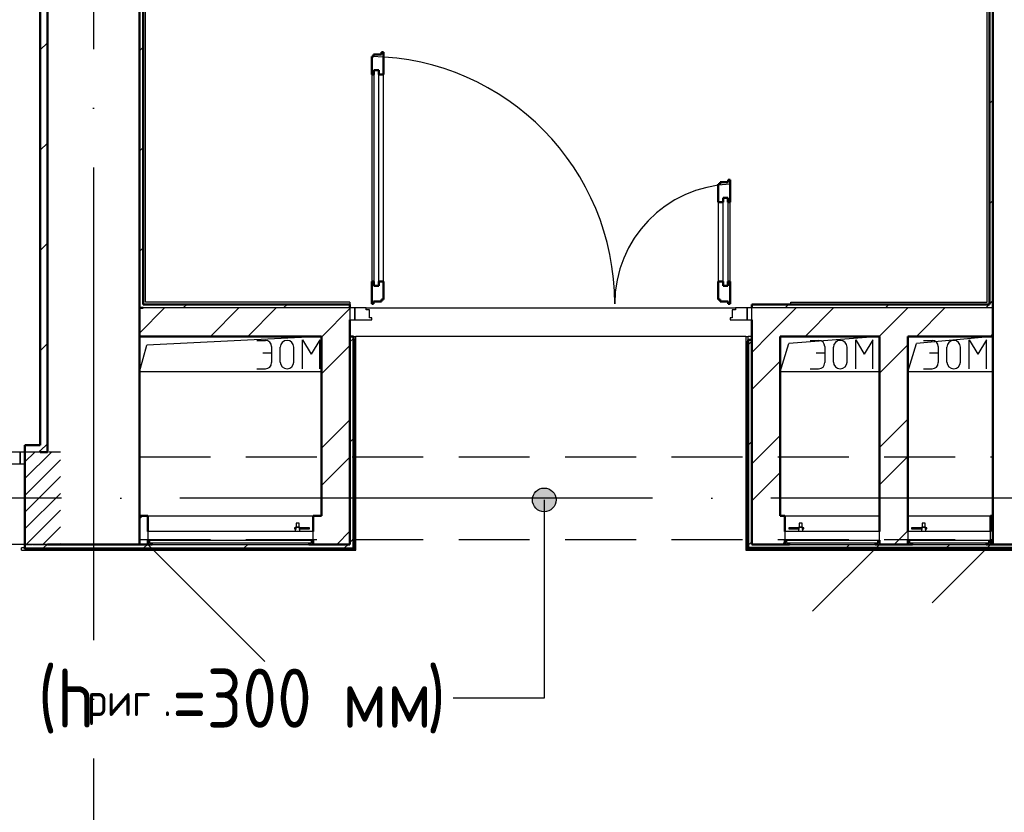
# Model space of a CAD drawing. Header units: millimetres. Extents: x -88595 to 880822, y -1054509 to -148035.
# Drawn here: x 166151 to 170316, y -275580 to -272227 of the extents above; entities that cross this region are included whole.
import ezdxf

# ---------------------------------------------------------------- set-up
doc = ezdxf.new("R2010")
doc.units = ezdxf.units.MM
for name, pattern in [('ADSK_Линия сетки', [25, 20, -2.5, 0, -2.5]), ('ADSK_Сверху', [4.5, 3, -1.5]), ('ADSK_Штриховая_ш2 п1_5', [4.5, 3, -1.5])]:
    doc.linetypes.add(name, pattern=pattern)
for name, color, linetype, lineweight in [('Аннотация', 7, 'Continuous', 20), ('Двери', 7, 'Continuous', 9), ('Лестницы', 7, 'Continuous', 9), ('Линии', 7, 'Continuous', 9), ('Оборудование', 7, 'Continuous', 18), ('Ограждение', 7, 'Continuous', 9), ('Оси', 7, 'Continuous', 9), ('Перекрытие', 7, 'Continuous', 18), ('Стены внутренние', 7, 'Continuous', 18), ('Стены наружные', 7, 'Continuous', 18), ('Стены штриховка', 7, 'Continuous', 9)]:
    doc.layers.add(name, color=color, linetype=linetype, lineweight=lineweight)
doc.layers.add('Двери открывание', color=7, linetype='Continuous', lineweight=9, true_color=0xc0c0c0)
doc.styles.add('GOST Common_3', font='GOST_Common.ttf', dxfattribs={"width": 0.9, "height": 2.5})
doc.styles.add('GOST Common_5', font='GOST_Common.ttf', dxfattribs={"width": 0.9, "height": 5})
pattern_1 = [(0, (215928.7, 665702.34), (0, 600), []), (90, (215928.7, 665702.34), (-600, 4e-14), [])]

# ---------------------------------------------------------------- blocks, each defined once
blk = doc.blocks.new('1 этаж')
at = {"layer": 'Аннотация', "lineweight": 9}
h = blk.add_hatch(color=256, dxfattribs=at)
edge = h.paths.add_edge_path()
edge.add_arc((204499.5, 654055.8), 50, 0, 360)
at = {"layer": 'Двери', "lineweight": 18, "true_color": 0xff0000}
h = blk.add_hatch(dxfattribs=at)
h.set_pattern_fill('FP_2', color=1, style=0, pattern_type=2)
h.set_pattern_definition([(45, (201612.71, 654062.605), (-35.3553, 35.3553), [])])
h.paths.add_polyline_path([(202452.7, 653867.6), (202452.7, 654257.6), (202302.7, 654257.6), (202302.7, 653867.6)])
h.paths.add_polyline_path([(201172.7, 653867.6), (201172.7, 654257.6), (201022.7, 654257.6), (201022.7, 653867.6)])
at = {"layer": 'Ограждение'}
h = blk.add_hatch(dxfattribs=at)
h.set_pattern_fill('FP_25', color=256, style=0, pattern_type=2)
h.set_pattern_definition(pattern_1)
h.paths.add_polyline_path([(203702.7, 653842.6), (203702.7, 654747.6), (203692.7, 654747.6), (203692.7, 654732.6), (203697.7, 654732.6), (203697.7, 653847.6)])
h = blk.add_hatch(dxfattribs=at)
h.set_pattern_fill('FP_25', color=256, style=0, pattern_type=2)
h.set_pattern_definition(pattern_1)
h.paths.add_polyline_path([(205352.7, 653842.6), (205357.7, 653847.6), (205357.7, 654727.6), (205362.7, 654727.6), (205362.5, 654747.6), (205352.7, 654747.6), (205352.7, 653847.6)])
h = blk.add_hatch(dxfattribs=at)
h.set_pattern_fill('FP_26', color=256, style=0, pattern_type=2)
h.set_pattern_definition(pattern_1)
h.paths.add_polyline_path([(203525.7, 653842.6), (203702.7, 653842.6), (203697.7, 653847.6), (202302.7, 653847.6), (202302.7, 653852.6), (202287.7, 653852.6), (202287.7, 653842.6), (203166.9, 653842.6)])
h = blk.add_hatch(dxfattribs=at)
h.set_pattern_fill('FP_26', color=256, style=0, pattern_type=2)
h.set_pattern_definition(pattern_1)
h.paths.add_polyline_path([(207315.2, 653842.6), (207330.2, 653842.6), (207330.2, 653852.6), (207315.2, 653852.6), (207315.2, 653847.6), (205357.7, 653847.6), (205352.7, 653842.6), (207113.4, 653842.6)])
at = {"lineweight": 18}
for p, q in [((203557.7, 654747.6), (202818.2, 654710.9)), ((203283.7, 654730.3), (203320.2, 654730.3)), ((203476.8, 654732.9), (203513.3, 654672.9)), ((203476.8, 654610.3), (203476.8, 654732.9)), ((203549.8, 654732.9), (203513.3, 654672.9)), ((203549.8, 654610.3), (203549.8, 654732.9)), ((205497.7, 654597.6), (205533.7, 654717.7)), ((205917.7, 654747.6), (205533.7, 654717.7)), ((205623.7, 654730.3), (205660.2, 654730.3)), ((205816.8, 654732.9), (205853.3, 654672.9)), ((205816.8, 654610.3), (205816.8, 654732.9)), ((205889.8, 654732.9), (205853.3, 654672.9)), ((205889.8, 654610.3), (205889.8, 654732.9)), ((206037.7, 654597.6), (206073.7, 654717.7)), ((206397.7, 654747.6), (206073.7, 654717.7)), ((206103.7, 654730.3), (206140.2, 654730.3)), ((206296.8, 654732.9), (206333.3, 654672.9)), ((206296.8, 654610.3), (206296.8, 654732.9)), ((206369.8, 654732.9), (206333.3, 654672.9)), ((206369.8, 654610.3), (206369.8, 654732.9)), ((202787.7, 654597.6), (202818.2, 654710.9)), ((203309.8, 654678.1), (203346.3, 654678.1)), ((203346.3, 654704.2), (203346.3, 654636.4)), ((203382.8, 654639), (203382.8, 654701.6)), ((203440.2, 654639), (203440.2, 654701.6)), ((205649.8, 654678.1), (205686.3, 654678.1)), ((205686.3, 654704.2), (205686.3, 654636.4)), ((205722.8, 654639), (205722.8, 654701.6)), ((205780.2, 654639), (205780.2, 654701.6)), ((206129.8, 654678.1), (206166.3, 654678.1)), ((206166.3, 654704.2), (206166.3, 654636.4)), ((206202.8, 654639), (206202.8, 654701.6)), ((206260.2, 654639), (206260.2, 654701.6)), ((203557.7, 654597.6), (202787.7, 654597.6)), ((203283.7, 654610.3), (203320.2, 654610.3)), ((205917.7, 654597.6), (205497.7, 654597.6)), ((205623.7, 654610.3), (205660.2, 654610.3)), ((206397.7, 654597.6), (206037.7, 654597.6)), ((206103.7, 654610.3), (206140.2, 654610.3))]:
    blk.add_line(p, q, dxfattribs=at)
for centre, radius, start, end in [((203320.2, 654704.2), 26.1, 0, 90), ((203411.5, 654701.6), 28.7, 0, 180), ((205660.2, 654704.2), 26.1, 0, 90), ((205751.5, 654701.6), 28.7, 0, 180), ((206140.2, 654704.2), 26.1, 0, 90), ((206231.5, 654701.6), 28.7, 0, 180), ((203320.2, 654636.4), 26.1, 270, 0), ((203411.5, 654639), 28.7, 180, 0), ((205660.2, 654636.4), 26.1, 270, 0), ((205751.5, 654639), 28.7, 180, 0), ((206140.2, 654636.4), 26.1, 270, 0), ((206231.5, 654639), 28.7, 180, 0)]:
    blk.add_arc(centre, radius, start, end, dxfattribs=at)
at = {"layer": 'Аннотация', "lineweight": 9}
for p, q in [((204499.5, 654055.8), (204499.5, 653216.9)), ((204121.1, 653216.9), (204114.9, 653216.9)), ((204499.5, 653216.9), (204121.1, 653216.9))]:
    blk.add_line(p, q, dxfattribs=at)
blk.add_circle((204499.5, 654055.8), 50, dxfattribs=at)
at = {"layer": 'Двери', "lineweight": 30}
for p, q in [((203777.7, 655931.6), (203769.7, 655931.6)), ((203769.7, 655931.6), (203769.7, 655855.6)), ((203811.7, 655940.6), (203777.7, 655940.6)), ((203777.7, 655940.6), (203777.7, 655931.6)), ((203819.7, 655949.6), (203811.7, 655949.6)), ((203811.7, 655949.6), (203811.7, 655940.6)), ((203819.7, 655855.6), (203819.7, 655949.6)), ((203778.7, 655855.6), (203769.7, 655855.6)), ((203778.7, 655873.6), (203778.7, 655855.6)), ((203799.7, 655873.6), (203778.7, 655873.6)), ((203799.7, 655855.6), (203799.7, 655873.6)), ((203819.7, 655855.6), (203799.7, 655855.6)), ((205243.7, 655391.6), (205235.7, 655391.6)), ((205235.7, 655391.6), (205235.7, 655315.6)), ((205277.7, 655400.6), (205243.7, 655400.6)), ((205243.7, 655400.6), (205243.7, 655391.6)), ((205285.7, 655409.6), (205277.7, 655409.6)), ((205277.7, 655409.6), (205277.7, 655400.6)), ((205285.7, 655315.6), (205285.7, 655409.6)), ((205235.7, 655315.6), (205255.7, 655315.6)), ((205255.7, 655315.6), (205255.7, 655333.6)), ((205255.7, 655333.6), (205276.7, 655333.6)), ((205276.7, 655333.6), (205276.7, 655315.6)), ((205276.7, 655315.6), (205285.7, 655315.6)), ((203769.7, 654979.6), (203769.7, 654885.6)), ((203778.7, 654979.6), (203769.7, 654979.6)), ((203778.7, 654961.6), (203778.7, 654979.6)), ((203799.7, 654979.6), (203799.7, 654961.6)), ((203819.7, 654979.6), (203799.7, 654979.6)), ((203819.7, 654903.6), (203819.7, 654979.6)), ((205235.7, 654979.6), (205235.7, 654903.6)), ((205235.7, 654979.6), (205255.7, 654979.6)), ((205255.7, 654979.6), (205255.7, 654961.6)), ((205276.7, 654979.6), (205285.7, 654979.6)), ((205276.7, 654961.6), (205276.7, 654979.6)), ((205285.7, 654885.6), (205285.7, 654979.6)), ((203799.7, 654961.6), (203778.7, 654961.6)), ((205255.7, 654961.6), (205276.7, 654961.6)), ((203769.7, 654885.6), (203777.7, 654885.6)), ((203777.7, 654885.6), (203777.7, 654894.6)), ((203777.7, 654894.6), (203811.7, 654894.6)), ((203811.7, 654894.6), (203811.7, 654903.6)), ((203811.7, 654903.6), (203819.7, 654903.6)), ((205235.7, 654903.6), (205243.7, 654903.6)), ((205243.7, 654903.6), (205243.7, 654894.6)), ((205243.7, 654894.6), (205277.7, 654894.6)), ((205277.7, 654894.6), (205277.7, 654885.6)), ((205277.7, 654885.6), (205285.7, 654885.6))]:
    blk.add_line(p, q, dxfattribs=at)
at = {"layer": 'Двери'}
for p, q in [((203769.7, 655855.6), (203769.7, 654979.6)), ((203778.7, 655873.6), (203778.7, 654961.6)), ((203799.7, 655873.6), (203778.7, 655873.6)), ((203799.7, 654961.6), (203799.7, 655873.6)), ((203819.7, 654979.6), (203819.7, 655855.6)), ((205235.7, 655315.6), (205235.7, 654979.6)), ((205255.7, 654961.6), (205255.7, 655333.6)), ((205255.7, 655333.6), (205276.7, 655333.6)), ((205276.7, 655333.6), (205276.7, 654961.6)), ((205285.7, 654979.6), (205285.7, 655315.6)), ((203778.7, 654961.6), (203799.7, 654961.6)), ((205276.7, 654961.6), (205255.7, 654961.6)), ((203677.7, 654867.6), (203677.7, 654817.6)), ((203697.7, 654867.6), (203677.7, 654867.6)), ((203697.7, 654817.6), (203697.7, 654867.6)), ((203746.7, 654867.6), (203697.7, 654867.6)), ((203697.7, 654867.6), (203697.7, 654817.6)), ((203746.7, 654859.6), (203746.7, 654867.6)), ((203760.7, 654859.6), (203746.7, 654859.6)), ((203760.7, 654825.6), (203760.7, 654859.6)), ((205308.7, 654859.6), (205294.7, 654859.6)), ((205294.7, 654859.6), (205294.7, 654825.6)), ((205308.7, 654867.6), (205308.7, 654859.6)), ((205357.7, 654867.6), (205308.7, 654867.6)), ((205377.7, 654867.6), (205357.7, 654867.6)), ((205357.7, 654867.6), (205357.7, 654817.6)), ((205357.7, 654817.6), (205357.7, 654867.6)), ((205377.7, 654817.6), (205377.7, 654867.6)), ((203677.7, 654817.6), (203697.7, 654817.6)), ((203697.7, 654817.6), (203769.7, 654817.6)), ((203769.7, 654825.6), (203760.7, 654825.6)), ((203769.7, 654817.6), (203769.7, 654825.6)), ((205294.7, 654825.6), (205285.7, 654825.6)), ((205285.7, 654825.6), (205285.7, 654817.6)), ((205285.7, 654817.6), (205357.7, 654817.6)), ((205357.7, 654817.6), (205377.7, 654817.6)), ((202282.7, 654257.6), (202241.7, 654257.6)), ((202302.7, 654257.6), (202282.7, 654257.6)), ((202282.7, 654257.6), (202282.7, 654207.6)), ((202282.7, 654207.6), (202282.7, 654257.6)), ((202302.7, 654207.6), (202302.7, 654257.6)), ((202218.7, 654207.6), (202282.7, 654207.6)), ((202282.7, 654207.6), (202302.7, 654207.6))]:
    blk.add_line(p, q, dxfattribs=at)
at = {"layer": 'Двери', "linetype": 'ADSK_Штриховая_ш2 п1_5'}
for p, q in [((202452.7, 654257.6), (202302.7, 654257.6)), ((202302.7, 654257.6), (202302.7, 653867.6)), ((202302.7, 653867.6), (202452.7, 653867.6))]:
    blk.add_line(p, q, dxfattribs=at)
at = {"layer": 'Двери открывание'}
for centre, radius, start, end in [((203751.7, 654885.6), 1046, 0, 89.014), ((205303.7, 654885.6), 506, 92.0386, 180)]:
    blk.add_arc(centre, radius, start, end, dxfattribs=at)
at = {"layer": 'Лестницы'}
blk.add_line((203746.7, 654867.6), (205308.7, 654867.6), dxfattribs=at)
at = {"layer": 'Линии', "linetype": 'ADSK_Сверху', "ltscale": 100}
for p, q in [((202787.7, 654237.6), (206397.7, 654237.6)), ((202787.7, 653887.6), (206397.7, 653887.6))]:
    blk.add_line(p, q, dxfattribs=at)
at = {"layer": 'Оборудование'}
for p, q in [((203451.4, 653938), (203443.1, 653938)), ((203443.1, 653938), (203443.1, 653933)), ((203443.1, 653933), (203451.4, 653933)), ((203446.6, 653938.5), (203446.6, 653922.6)), ((203465.9, 653938.5), (203446.6, 653938.5)), ((203450.1, 653940.5), (203448.1, 653938.5)), ((203450.1, 653957.9), (203450.1, 653940.5)), ((203462.3, 653957.9), (203450.1, 653957.9)), ((203462.3, 653940.5), (203450.1, 653940.5)), ((203506.9, 653938), (203461, 653938)), ((203461, 653933), (203506.9, 653933)), ((203462.3, 653940.5), (203462.3, 653957.9)), ((203464.3, 653938.5), (203462.3, 653940.5)), ((203465.9, 653922.6), (203465.9, 653938.5)), ((203506.9, 653933), (203506.9, 653938)), ((205533.6, 653938), (205533.6, 653933)), ((205579.4, 653938), (205533.6, 653938)), ((205533.6, 653933), (205579.4, 653933)), ((205574.6, 653938.5), (205574.6, 653922.6)), ((205593.9, 653938.5), (205574.6, 653938.5)), ((205578.1, 653940.5), (205576.1, 653938.5)), ((205578.1, 653957.9), (205578.1, 653940.5)), ((205590.3, 653957.9), (205578.1, 653957.9)), ((205590.3, 653940.5), (205578.1, 653940.5)), ((205597.3, 653938), (205589, 653938)), ((205589, 653933), (205597.3, 653933)), ((205590.3, 653940.5), (205590.3, 653957.9)), ((205592.3, 653938.5), (205590.3, 653940.5)), ((205593.9, 653922.6), (205593.9, 653938.5)), ((205597.3, 653933), (205597.3, 653938)), ((206053.6, 653938), (206053.6, 653933)), ((206099.4, 653938), (206053.6, 653938)), ((206053.6, 653933), (206099.4, 653933)), ((206094.6, 653938.5), (206094.6, 653922.6)), ((206113.9, 653938.5), (206094.6, 653938.5)), ((206098.1, 653940.5), (206096.1, 653938.5)), ((206098.1, 653957.9), (206098.1, 653940.5)), ((206110.3, 653957.9), (206098.1, 653957.9)), ((206110.3, 653940.5), (206098.1, 653940.5)), ((206117.3, 653938), (206109, 653938)), ((206109, 653933), (206117.3, 653933)), ((206110.3, 653940.5), (206110.3, 653957.9)), ((206112.3, 653938.5), (206110.3, 653940.5)), ((206113.9, 653922.6), (206113.9, 653938.5)), ((206117.3, 653933), (206117.3, 653938)), ((202822.7, 653922.6), (202822.7, 653886.2)), ((203522.7, 653922.6), (202822.7, 653922.6)), ((202823.6, 653885.3), (203521.8, 653885.3)), ((202829.7, 653885.3), (202829.7, 653875.6)), ((203515.7, 653875.6), (203515.7, 653885.3)), ((203522.7, 653886.2), (203522.7, 653922.6)), ((205517.7, 653922.6), (205517.7, 653886.2)), ((205917.7, 653922.6), (205517.7, 653922.6)), ((205518.6, 653885.3), (205916.8, 653885.3)), ((205524.7, 653885.3), (205524.7, 653875.6)), ((205910.7, 653875.6), (205910.7, 653885.3)), ((205917.7, 653886.2), (205917.7, 653922.6)), ((206037.7, 653922.6), (206037.7, 653886.2)), ((206387.7, 653922.6), (206037.7, 653922.6)), ((206038.6, 653885.3), (206386.8, 653885.3)), ((206044.7, 653885.3), (206044.7, 653875.6)), ((206380.7, 653875.6), (206380.7, 653885.3)), ((206387.7, 653886.2), (206387.7, 653922.6)), ((202822.7, 653867.6), (203317.7, 653372.6)), ((202830.7, 653874.6), (203514.8, 653874.6)), ((202841.7, 653873.1), (202841.7, 653867.6)), ((202841.7, 653867.6), (203503.7, 653867.6)), ((203503.7, 653867.6), (203503.7, 653873.1)), ((205525.7, 653874.6), (205909.8, 653874.6)), ((205536.7, 653873.1), (205536.7, 653867.6)), ((205536.7, 653867.6), (205898.7, 653867.6)), ((205917.7, 653867.6), (205634.9, 653584.8)), ((205898.7, 653867.6), (205898.7, 653873.1)), ((206045.7, 653874.6), (206379.8, 653874.6)), ((206056.7, 653873.1), (206056.7, 653867.6)), ((206056.7, 653867.6), (206368.7, 653867.6)), ((206065.7, 653874.4), (206065.7, 653875.6)), ((206065.7, 653874.4), (206065.7, 653875.6)), ((206387.7, 653867.6), (206140.2, 653620.1)), ((206359.7, 653875.6), (206359.7, 653874.4)), ((206359.7, 653874.4), (206359.7, 653875.6)), ((206368.7, 653867.6), (206368.7, 653873.1))]:
    blk.add_line(p, q, dxfattribs=at)
for points, knots in [([(202822.7, 653886.2), (202822.7, 653886.1), (202822.7, 653886), (202822.8, 653885.8), (202823, 653885.6), (202823.1, 653885.4), (202823.3, 653885.4), (202823.4, 653885.3), (202823.5, 653885.3), (202823.6, 653885.3)], [-1, -1, -1, -1, -0.833333, -0.666667, -0.5, -0.333333, -0.25, -0.166667, 0, 0, 0, 0]), ([(203521.8, 653885.3), (203521.9, 653885.3), (203522, 653885.3), (203522.1, 653885.4), (203522.3, 653885.4), (203522.5, 653885.6), (203522.6, 653885.8), (203522.7, 653886), (203522.7, 653886.1), (203522.7, 653886.2)], [0, 0, 0, 0, 0.166667, 0.25, 0.333333, 0.5, 0.666667, 0.833333, 1, 1, 1, 1]), ([(205517.7, 653886.2), (205517.7, 653886.1), (205517.7, 653886), (205517.8, 653885.8), (205517.9, 653885.6), (205518.1, 653885.5), (205518.2, 653885.4), (205518.4, 653885.3), (205518.5, 653885.3), (205518.6, 653885.3)], [0, 0, 0, 0, 0.166667, 0.333333, 0.458333, 0.583333, 0.708333, 0.833333, 1, 1, 1, 1]), ([(205916.8, 653885.3), (205916.9, 653885.3), (205917, 653885.3), (205917.2, 653885.4), (205917.3, 653885.5), (205917.5, 653885.6), (205917.6, 653885.8), (205917.7, 653886), (205917.7, 653886.1), (205917.7, 653886.2)], [-1, -1, -1, -1, -0.833333, -0.75, -0.583333, -0.458333, -0.333333, -0.166667, 0, 0, 0, 0]), ([(206037.7, 653886.2), (206037.7, 653886.1), (206037.7, 653886), (206037.8, 653885.8), (206037.9, 653885.6), (206038.1, 653885.5), (206038.2, 653885.4), (206038.4, 653885.3), (206038.5, 653885.3), (206038.6, 653885.3)], [0, 0, 0, 0, 0.166667, 0.333333, 0.458333, 0.583333, 0.708333, 0.833333, 1, 1, 1, 1]), ([(206386.8, 653885.3), (206386.9, 653885.3), (206387, 653885.3), (206387.2, 653885.4), (206387.3, 653885.5), (206387.5, 653885.6), (206387.6, 653885.8), (206387.7, 653886), (206387.7, 653886.1), (206387.7, 653886.2)], [-1, -1, -1, -1, -0.833333, -0.75, -0.583333, -0.458333, -0.333333, -0.166667, 0, 0, 0, 0]), ([(202829.7, 653875.6), (202829.7, 653875.5), (202829.7, 653875.3), (202829.8, 653875.1), (202829.9, 653874.9), (202830.1, 653874.8), (202830.2, 653874.7), (202830.3, 653874.7), (202830.5, 653874.6), (202830.6, 653874.6), (202830.7, 653874.6)], [-1, -1, -1, -1, -0.833333, -0.666667, -0.541667, -0.416667, -0.333333, -0.25, -0.166667, 0, 0, 0, 0]), ([(202840.2, 653874.6), (202840.3, 653874.6), (202840.5, 653874.6), (202840.8, 653874.5), (202840.9, 653874.4), (202841.1, 653874.3), (202841.3, 653874.2), (202841.4, 653874), (202841.5, 653873.8), (202841.6, 653873.7), (202841.7, 653873.4), (202841.7, 653873.2), (202841.7, 653873.1)], [-1, -1, -1, -1, -0.833333, -0.75, -0.666667, -0.583333, -0.5, -0.416667, -0.333333, -0.25, -0.166667, 0, 0, 0, 0]), ([(203503.7, 653873.1), (203503.7, 653873.2), (203503.7, 653873.4), (203503.8, 653873.7), (203503.9, 653873.8), (203504, 653874), (203504.2, 653874.2), (203504.3, 653874.3), (203504.5, 653874.4), (203504.7, 653874.5), (203504.9, 653874.6), (203505.1, 653874.6), (203505.2, 653874.6)], [0, 0, 0, 0, 0.166667, 0.25, 0.333333, 0.416667, 0.5, 0.583333, 0.666667, 0.75, 0.833333, 1, 1, 1, 1]), ([(203514.8, 653874.6), (203514.8, 653874.6), (203515, 653874.6), (203515.1, 653874.7), (203515.2, 653874.7), (203515.4, 653874.8), (203515.5, 653874.9), (203515.6, 653875.1), (203515.7, 653875.3), (203515.7, 653875.5), (203515.7, 653875.6)], [0, 0, 0, 0, 0.166667, 0.25, 0.333333, 0.416667, 0.541667, 0.666667, 0.833333, 1, 1, 1, 1]), ([(205524.7, 653875.6), (205524.7, 653875.5), (205524.7, 653875.3), (205524.8, 653875.1), (205524.9, 653874.9), (205525.1, 653874.8), (205525.2, 653874.7), (205525.3, 653874.7), (205525.5, 653874.6), (205525.6, 653874.6), (205525.7, 653874.6)], [0, 0, 0, 0, 0.166667, 0.333333, 0.458333, 0.583333, 0.666667, 0.75, 0.833333, 1, 1, 1, 1]), ([(205535.2, 653874.6), (205535.3, 653874.6), (205535.5, 653874.6), (205535.8, 653874.5), (205535.9, 653874.4), (205536.1, 653874.3), (205536.3, 653874.2), (205536.4, 653874), (205536.5, 653873.8), (205536.6, 653873.7), (205536.7, 653873.4), (205536.7, 653873.2), (205536.7, 653873.1)], [0, 0, 0, 0, 0.166667, 0.25, 0.333333, 0.416667, 0.5, 0.583333, 0.666667, 0.75, 0.833333, 1, 1, 1, 1]), ([(205898.7, 653873.1), (205898.7, 653873.2), (205898.7, 653873.4), (205898.8, 653873.7), (205898.9, 653873.8), (205899, 653874), (205899.2, 653874.2), (205899.3, 653874.3), (205899.5, 653874.4), (205899.7, 653874.5), (205899.9, 653874.6), (205900.1, 653874.6), (205900.2, 653874.6)], [-1, -1, -1, -1, -0.833333, -0.75, -0.666667, -0.583333, -0.5, -0.416667, -0.333333, -0.25, -0.166667, 0, 0, 0, 0]), ([(205909.8, 653874.6), (205909.8, 653874.6), (205910, 653874.6), (205910.1, 653874.7), (205910.2, 653874.7), (205910.4, 653874.8), (205910.5, 653874.9), (205910.6, 653875.1), (205910.7, 653875.3), (205910.7, 653875.5), (205910.7, 653875.6)], [-1, -1, -1, -1, -0.833333, -0.75, -0.666667, -0.583333, -0.458333, -0.333333, -0.166667, 0, 0, 0, 0]), ([(206044.7, 653875.6), (206044.7, 653875.5), (206044.7, 653875.3), (206044.8, 653875.1), (206044.9, 653874.9), (206045.1, 653874.8), (206045.2, 653874.7), (206045.3, 653874.7), (206045.5, 653874.6), (206045.6, 653874.6), (206045.7, 653874.6)], [0, 0, 0, 0, 0.166667, 0.333333, 0.458333, 0.583333, 0.666667, 0.75, 0.833333, 1, 1, 1, 1]), ([(206055.2, 653874.6), (206055.3, 653874.6), (206055.5, 653874.6), (206055.8, 653874.5), (206055.9, 653874.4), (206056.1, 653874.3), (206056.3, 653874.2), (206056.4, 653874), (206056.5, 653873.8), (206056.6, 653873.7), (206056.7, 653873.4), (206056.7, 653873.2), (206056.7, 653873.1)], [0, 0, 0, 0, 0.166667, 0.25, 0.333333, 0.416667, 0.5, 0.583333, 0.666667, 0.75, 0.833333, 1, 1, 1, 1]), ([(206368.7, 653873.1), (206368.7, 653873.2), (206368.7, 653873.4), (206368.8, 653873.7), (206368.9, 653873.8), (206369, 653874), (206369.2, 653874.2), (206369.3, 653874.3), (206369.5, 653874.4), (206369.7, 653874.5), (206369.9, 653874.6), (206370.1, 653874.6), (206370.2, 653874.6)], [-1, -1, -1, -1, -0.833333, -0.75, -0.666667, -0.583333, -0.5, -0.416667, -0.333333, -0.25, -0.166667, 0, 0, 0, 0]), ([(206379.8, 653874.6), (206379.8, 653874.6), (206380, 653874.6), (206380.1, 653874.7), (206380.2, 653874.7), (206380.4, 653874.8), (206380.5, 653874.9), (206380.6, 653875.1), (206380.7, 653875.3), (206380.7, 653875.5), (206380.7, 653875.6)], [-1, -1, -1, -1, -0.833333, -0.75, -0.666667, -0.583333, -0.458333, -0.333333, -0.166667, 0, 0, 0, 0])]:
    blk.add_open_spline(points, degree=3, knots=knots, dxfattribs=at)
at = {"layer": 'Ограждение'}
for p, q in [((206372.7, 654892.6), (206372.7, 656814.3)), ((202812.7, 654892.6), (202812.7, 656467.6)), ((203677.7, 654892.6), (202812.7, 654892.6)), ((203677.7, 654892.6), (203677.7, 654882.6)), ((205542.7, 654892.6), (206372.7, 654892.6)), ((205542.7, 654882.6), (205542.7, 654892.6)), ((203692.7, 654747.6), (203702.7, 654747.6)), ((203702.7, 653842.6), (203702.7, 654747.6)), ((205352.7, 654747.6), (205362.7, 654747.6)), ((205352.7, 654747.6), (205352.7, 653842.6)), ((205362.7, 654732.6), (205362.7, 654747.6)), ((202287.7, 653842.6), (202287.7, 653852.6)), ((202302.7, 653852.6), (202287.7, 653852.6)), ((202287.7, 653842.6), (203702.7, 653842.6)), ((203702.7, 653842.6), (203697.7, 653847.6)), ((205352.7, 653842.6), (205357.7, 653847.6)), ((205352.7, 653842.6), (207330.2, 653842.6))]:
    blk.add_line(p, q, dxfattribs=at)
at = {"layer": 'Оси', "linetype": 'ADSK_Линия сетки', "ltscale": 100}
for p, q in [((202592.7, 662962.6), (202592.7, 631836.5)), ((252460, 654062.6), (175520.4, 654062.6))]:
    blk.add_line(p, q, dxfattribs=at)
at = {"layer": 'Перекрытие', "color": 49, "ltscale": 100, "true_color": 0x464646}
for p, q in [((203557.7, 654597.6), (202787.7, 654597.6)), ((205917.7, 654597.6), (205497.7, 654597.6)), ((206397.7, 654597.6), (206037.7, 654597.6)), ((202302.7, 653867.6), (201172.7, 653867.6))]:
    blk.add_line(p, q, dxfattribs=at)
at = {"layer": 'Стены внутренние', "lineweight": 30}
for p, q in [((202397.7, 660262.6), (202397.7, 654257.6)), ((202787.7, 653867.6), (202787.7, 654747.6)), ((206397.7, 654747.6), (206397.7, 653867.6)), ((202302.7, 654257.6), (202302.7, 653867.6)), ((202397.7, 654257.6), (202367.7, 654257.6))]:
    blk.add_line(p, q, dxfattribs=at)
at = {"layer": 'Стены внутренние'}
blk.add_line((202367.7, 654257.6), (202302.7, 654257.6), dxfattribs=at)
at = {"layer": 'Стены наружные', "lineweight": 30}
for p, q in [((202787.7, 662062.6), (202787.7, 654747.6)), ((202802.7, 654882.6), (202802.7, 662047.6)), ((206382.7, 662047.6), (206382.7, 654882.6)), ((206397.7, 654747.6), (206397.7, 662062.6)), ((202367.7, 660232.6), (202367.7, 654287.6)), ((203677.7, 654882.6), (202802.7, 654882.6)), ((203677.7, 654867.6), (203677.7, 654882.6)), ((206382.7, 654882.6), (205377.7, 654882.6)), ((205377.7, 654882.6), (205377.7, 654867.6)), ((202802.7, 654867.6), (202787.7, 654867.6)), ((203677.7, 654817.6), (203677.7, 653867.6)), ((205377.7, 653867.6), (205377.7, 654817.6)), ((202787.7, 654747.6), (203557.7, 654747.6)), ((203557.7, 654747.6), (203557.7, 653987.6)), ((203692.7, 654747.6), (203677.7, 654747.6)), ((203692.7, 654747.6), (203692.7, 653852.6)), ((203697.7, 654732.6), (203692.7, 654732.6)), ((203697.7, 653847.6), (203697.7, 654732.6)), ((205357.7, 654727.6), (205357.7, 653847.6)), ((205362.7, 654727.6), (205357.7, 654727.6)), ((205377.7, 654732.6), (205362.7, 654732.6)), ((205362.7, 653852.6), (205362.7, 654732.6)), ((205497.7, 654747.6), (205917.7, 654747.6)), ((205497.7, 653987.6), (205497.7, 654747.6)), ((205917.7, 654747.6), (205917.7, 653922.6)), ((206037.7, 654747.6), (206397.7, 654747.6)), ((206037.7, 653922.6), (206037.7, 654747.6)), ((202367.7, 654287.6), (202302.7, 654287.6)), ((202302.7, 654287.6), (202302.7, 654257.6)), ((202822.7, 653987.6), (202787.7, 653987.6)), ((202822.7, 653922.6), (202822.7, 653987.6)), ((203557.7, 653987.6), (203522.7, 653987.6)), ((203522.7, 653987.6), (203522.7, 653922.6)), ((205517.7, 653987.6), (205497.7, 653987.6)), ((205517.7, 653922.6), (205517.7, 653987.6)), ((206397.7, 653987.6), (206387.7, 653987.6)), ((206387.7, 653987.6), (206387.7, 653922.6)), ((202822.7, 653867.6), (202822.7, 653886)), ((203522.7, 653886), (203522.7, 653867.6)), ((205517.7, 653867.6), (205517.7, 653886)), ((205917.7, 653886), (205917.7, 653867.6)), ((206037.7, 653867.6), (206037.7, 653886)), ((206387.7, 653886), (206387.7, 653867.6)), ((202302.7, 653867.6), (202302.7, 653847.6)), ((202302.7, 653847.6), (203697.7, 653847.6)), ((202841.7, 653867.6), (202397.7, 653867.6)), ((203677.7, 653867.6), (203503.7, 653867.6)), ((205357.7, 653847.6), (207315.2, 653847.6)), ((207330.2, 653852.6), (205362.7, 653852.6)), ((205536.7, 653867.6), (205377.7, 653867.6)), ((206056.7, 653867.6), (205898.7, 653867.6)), ((207330.2, 653867.6), (206368.7, 653867.6))]:
    blk.add_line(p, q, dxfattribs=at)
at = {"layer": 'Стены наружные', "linetype": 'Continuous', "lineweight": 9}
for p, q in [((202367.7, 655959.7), (202397.7, 655989.7)), ((202787.7, 655955.5), (202802.7, 655970.5)), ((206382.7, 655732.1), (206397.7, 655747.1)), ((202367.7, 655535.5), (202397.7, 655565.5)), ((202787.7, 655531.2), (202802.7, 655546.2)), ((206382.7, 655307.8), (206397.7, 655322.8)), ((202367.7, 655111.2), (202397.7, 655141.2)), ((202787.7, 655106.9), (202802.7, 655121.9)), ((202972.6, 654867.6), (202987.6, 654882.6)), ((203396.9, 654867.6), (203411.9, 654882.6)), ((205518.2, 654867.6), (205533.2, 654882.6)), ((205942.5, 654867.6), (205957.5, 654882.6)), ((206366.7, 654867.6), (206381.7, 654882.6)), ((206382.7, 654883.6), (206397.7, 654898.6)), ((202787.7, 654761.5), (202893.8, 654867.6)), ((203088.1, 654747.6), (203208.1, 654867.6)), ((203245.3, 654747.6), (203365.3, 654867.6)), ((203559.6, 654747.6), (203677.7, 654865.7)), ((205455.4, 654757.6), (205565.4, 654867.6)), ((205602.6, 654747.6), (205722.6, 654867.6)), ((205916.9, 654747.6), (206036.9, 654867.6)), ((206074, 654747.6), (206194, 654867.6)), ((205377.7, 654679.9), (205455.4, 654757.6)), ((206388.3, 654747.6), (206397.7, 654757)), ((202367.7, 654686.9), (202397.7, 654716.9)), ((203557.7, 654745.7), (203559.6, 654747.6)), ((203677.7, 654724.2), (203692.7, 654739.2)), ((205362.7, 654712.1), (205377.7, 654727.1)), ((203557.7, 654588.6), (203677.7, 654708.6)), ((205357.7, 654707.1), (205362.7, 654712.1)), ((205917.7, 654591.3), (206037.7, 654711.3)), ((203692.7, 654668.4), (203697.7, 654673.4)), ((205357.7, 654636.4), (205362.7, 654641.4)), ((205377.7, 654522.7), (205497.7, 654642.7)), ((203692.7, 654597.7), (203697.7, 654602.7)), ((205357.7, 654565.7), (205362.7, 654570.7)), ((203692.7, 654527), (203697.7, 654532)), ((205357.7, 654495), (205362.7, 654500)), ((203692.7, 654456.3), (203697.7, 654461.3)), ((205357.7, 654424.3), (205362.7, 654429.3)), ((203557.7, 654274.3), (203677.7, 654394.3)), ((203692.7, 654385.6), (203697.7, 654390.6)), ((205917.7, 654277), (206037.7, 654397)), ((205357.7, 654353.5), (205362.7, 654358.5)), ((203677.7, 654299.9), (203692.7, 654314.9)), ((203692.7, 654314.9), (203697.7, 654319.9)), ((205362.7, 654287.8), (205377.7, 654302.8)), ((205377.7, 654208.4), (205497.7, 654328.4)), ((202362.6, 654257.6), (202367.7, 654262.7)), ((202367.7, 654262.7), (202397.7, 654292.7)), ((205357.7, 654282.8), (205362.7, 654287.8)), ((203557.7, 654117.1), (203677.7, 654237.1)), ((203692.7, 654244.2), (203697.7, 654249.2)), ((205357.7, 654212.1), (205362.7, 654217.1)), ((205917.7, 654119.8), (206037.7, 654239.8)), ((203692.7, 654173.5), (203697.7, 654178.5)), ((205357.7, 654141.4), (205362.7, 654146.4)), ((205377.7, 654051.3), (205497.7, 654171.3)), ((203692.7, 654102.8), (203697.7, 654107.8)), ((205357.7, 654070.7), (205362.7, 654075.7)), ((203692.7, 654032), (203697.7, 654037)), ((202787.7, 653975.7), (202799.6, 653987.6)), ((203692.7, 653961.3), (203697.7, 653966.3)), ((205357.7, 654000), (205362.7, 654005)), ((205357.7, 653929.3), (205362.7, 653934.3)), ((205979.8, 653867.6), (206037.7, 653925.5)), ((203622.5, 653867.6), (203677.7, 653922.8)), ((203677.7, 653875.6), (203692.7, 653890.6)), ((203692.7, 653890.6), (203697.7, 653895.6)), ((202306.2, 653847.6), (202311.2, 653852.6)), ((202376.9, 653847.6), (202381.9, 653852.6)), ((202381.9, 653852.6), (202396.9, 653867.6)), ((202447.6, 653847.6), (202452.6, 653852.6)), ((202518.3, 653847.6), (202523.3, 653852.6)), ((202589, 653847.6), (202594, 653852.6)), ((202659.7, 653847.6), (202664.7, 653852.6)), ((202730.5, 653847.6), (202735.5, 653852.6)), ((202801.2, 653847.6), (202806.2, 653852.6)), ((202806.2, 653852.6), (202821.2, 653867.6)), ((202871.9, 653847.6), (202876.9, 653852.6)), ((202942.6, 653847.6), (202947.6, 653852.6)), ((203013.3, 653847.6), (203018.3, 653852.6)), ((203084, 653847.6), (203089, 653852.6)), ((203154.7, 653847.6), (203159.7, 653852.6)), ((203225.4, 653847.6), (203230.4, 653852.6)), ((203230.4, 653852.6), (203245.4, 653867.6)), ((203296.1, 653847.6), (203301.1, 653852.6)), ((203366.9, 653847.6), (203371.9, 653852.6)), ((203437.6, 653847.6), (203442.6, 653852.6)), ((203508.3, 653847.6), (203513.3, 653852.6)), ((203579, 653847.6), (203584, 653852.6)), ((203649.7, 653847.6), (203654.7, 653852.6)), ((203654.7, 653852.6), (203669.7, 653867.6)), ((205357.7, 653858.6), (205362.7, 653863.6)), ((205362.7, 653863.6), (205377.7, 653878.6)), ((205417.5, 653847.6), (205422.5, 653852.6)), ((205488.2, 653847.6), (205493.2, 653852.6)), ((205508.3, 653867.6), (205517.7, 653877)), ((205558.9, 653847.6), (205563.9, 653852.6)), ((205629.6, 653847.6), (205634.6, 653852.6)), ((205700.3, 653847.6), (205705.3, 653852.6)), ((205771, 653847.6), (205776, 653852.6)), ((205776, 653852.6), (205791, 653867.6)), ((205841.7, 653847.6), (205846.7, 653852.6)), ((205912.4, 653847.6), (205917.4, 653852.6)), ((205983.1, 653847.6), (205988.1, 653852.6)), ((206053.9, 653847.6), (206058.9, 653852.6)), ((206124.6, 653847.6), (206129.6, 653852.6)), ((206195.3, 653847.6), (206200.3, 653852.6)), ((206200.3, 653852.6), (206215.3, 653867.6)), ((206266, 653847.6), (206271, 653852.6)), ((206336.7, 653847.6), (206341.7, 653852.6)), ((206407.4, 653847.6), (206412.4, 653852.6))]:
    blk.add_line(p, q, dxfattribs=at)
at = {"layer": 'Стены наружные'}
for p, q in [((203746.7, 654867.6), (205308.7, 654867.6)), ((205352.7, 654747.6), (203702.7, 654747.6)), ((205377.7, 654747.6), (205362.7, 654747.6)), ((202822.7, 653987.6), (203522.7, 653987.6)), ((205517.7, 653987.6), (205917.7, 653987.6)), ((206037.7, 653987.6), (206387.7, 653987.6)), ((202397.7, 653867.6), (202302.7, 653867.6))]:
    blk.add_line(p, q, dxfattribs=at)
at = {"layer": 'Стены штриховка'}
for p, q in [((203677.7, 654867.6), (202802.7, 654867.6)), ((206397.7, 654867.6), (205377.7, 654867.6)), ((202302.7, 653852.6), (203692.7, 653852.6))]:
    blk.add_line(p, q, dxfattribs=at)
at = {"layer": 'Аннотация', "width": 0.9}
for s, height, style, p in [('. +3.270 (h', 250, 'GOST Common_3', (201217.1, 653091.9)), ('=300', 250, 'GOST Common_3', (202925.6, 653091.9)), (')', 250, 'GOST Common_3', (204003.1, 653091.9)), ('мм', 250, 'GOST Common_3', (203646, 653091.9)), ('риг', 138.75, 'GOST Common_5', (202566.5, 653141.1)), ('.', 138.8, 'GOST Common_5', (202888, 653141.1))]:
    blk.add_text(s, height=height, dxfattribs=dict(at, style=style)).set_placement(p)

msp = doc.modelspace()

# ---------------------------------------------------------------- block references
at = {"layer": 'Оборудование', "color": 5, "true_color": 0x0000ff}
msp.add_blockref('1 этаж', (-36129.5, -928314.5), dxfattribs=at)

doc.saveas('drawing.dxf')
